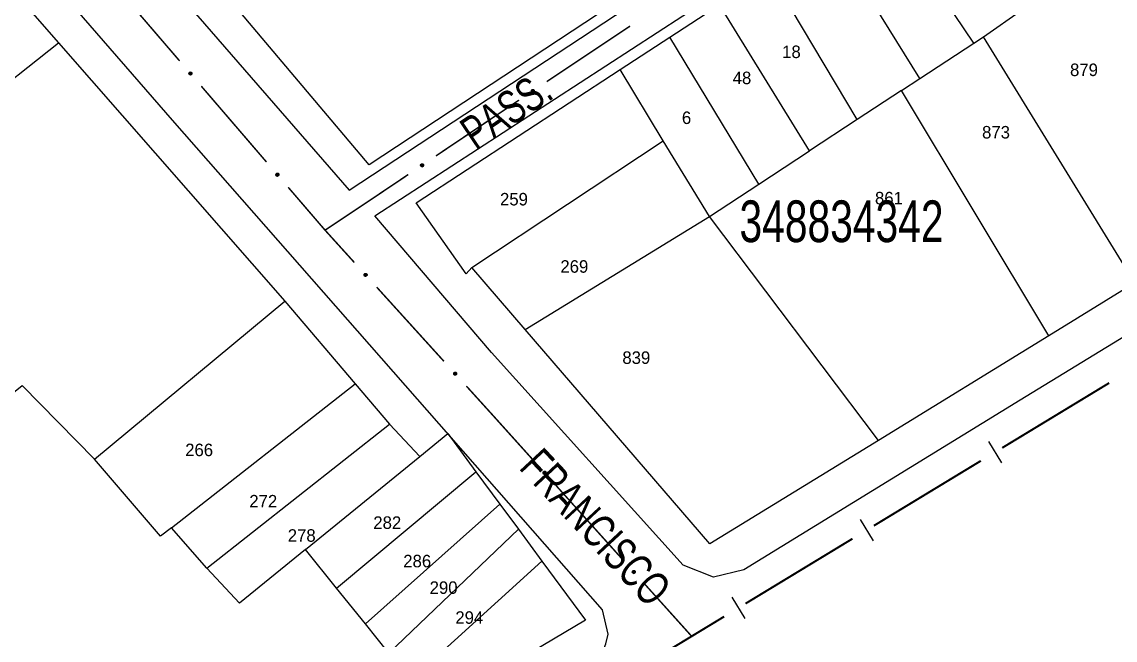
# Model space of a CAD drawing. Extents: x 199577 to 200882, y 4838726 to 4840156.
# Drawn here: x 200172.2 to 200303.3, y 4838818.6 to 4838892.8 of the extents above; entities that cross this region are included whole.
import ezdxf
from ezdxf.enums import TextEntityAlignment as Align

# ---------------------------------------------------------------- set-up
doc = ezdxf.new("R2010")
doc.units = 0
doc.header["$LTSCALE"] = 1.5
doc.header["$MEASUREMENT"] = 0
for name, color, linetype in [('CD_MALHA_LOTES', 7, 'CONTINUOUS'), ('CD_TXT_QUADRA', 2, 'CONTINUOUS'), ('LM-LIM-SETORES-BAIRROS', 250, 'CONTINUOUS'), ('RU-QUADRA', 210, 'CONTINUOUS'), ('SV-EIXO-RUA-PAV', 20, 'CONTINUOUS'), ('SV-RUA-PAVIM', 7, 'CONTINUOUS'), ('SV-TXT-RUA-PAV', 7, 'CONTINUOUS'), ('Th_NmrPorta', 1, 'CONTINUOUS')]:
    doc.layers.add(name, color=color, linetype=linetype)
doc.styles.add('ARIAL', font='ARIAL.SHX')

msp = doc.modelspace()

# ---------------------------------------------------------------- linework, layer by layer
at = {"layer": 'CD_MALHA_LOTES', "linetype": 'Continuous', "flags": 128}
for points in [[(200120.95, 4838898.3), (200149.24, 4838919.11), (200151.46, 4838918.96), (200176.61, 4838890.24)], [(200286.37, 4838890.21), (200274.87, 4838907.32)], [(200279.88, 4838885.96), (200269.08, 4838903.42)], [(200272.39, 4838881.05), (200261.89, 4838898.73)], [(200244.63, 4838895.92), (200213.85, 4838875.61), (200196.47, 4838896.25)], [(200249.92, 4838890.92), (200255.87, 4838894.8)], [(200266.65, 4838877.28), (200255.87, 4838894.8)], [(200287.52, 4838890.97), (200292.19, 4838894.24)], [(200243.95, 4838887.03), (200249.92, 4838890.92)], [(200260.59, 4838873.31), (200249.92, 4838890.92)], [(200286.37, 4838890.21), (200287.52, 4838890.97)], [(200305.68, 4838861.45), (200287.52, 4838890.97)], [(200146.94, 4838866.76), (200176.61, 4838890.24)], [(200176.61, 4838890.24), (200203.74, 4838859.26)], [(200279.88, 4838885.96), (200286.37, 4838890.21)], [(200219.5, 4838871.08), (200243.95, 4838887.03)], [(200249.14, 4838878.5), (200243.95, 4838887.03)], [(200277.69, 4838884.52), (200279.88, 4838885.96)], [(200277.69, 4838884.52), (200272.39, 4838881.05)], [(200295.35, 4838855.11), (200277.69, 4838884.52)], [(200272.39, 4838881.05), (200266.65, 4838877.28)], [(200226.18, 4838863.31), (200249.14, 4838878.5)], [(200254.67, 4838869.43), (200249.14, 4838878.5)], [(200260.59, 4838873.31), (200266.65, 4838877.28)], [(200254.67, 4838869.43), (200260.59, 4838873.31)], [(200226.18, 4838863.31), (200225.5, 4838862.56), (200219.5, 4838871.08)], [(200232.59, 4838855.87), (200254.67, 4838869.43)], [(200274.93, 4838842.57), (200254.67, 4838869.43)], [(200232.59, 4838855.87), (200226.18, 4838863.31)], [(200305.68, 4838861.45), (200295.35, 4838855.11)], [(200180.95, 4838840.32), (200203.74, 4838859.26)], [(200203.74, 4838859.26), (200212.2, 4838849.34)], [(200274.93, 4838842.57), (200254.72, 4838830.16), (200232.59, 4838855.87)], [(200295.35, 4838855.11), (200274.93, 4838842.57)], [(200159.46, 4838838.87), (200172.27, 4838849.16), (200180.95, 4838840.32)], [(200190.18, 4838832.1), (200212.2, 4838849.34)], [(200212.2, 4838849.34), (200216.31, 4838844.51)], [(200194.39, 4838827.27), (200216.31, 4838844.51)], [(200216.31, 4838844.51), (200219.94, 4838840.66)], [(200219.94, 4838840.66), (200223.29, 4838843.4)], [(200223.29, 4838843.4), (200226.67, 4838838.81)], [(200190.18, 4838832.1), (200188.86, 4838831.07), (200180.95, 4838840.32)], [(200206.23, 4838829.49), (200219.94, 4838840.66)], [(200209.95, 4838824.87), (200226.67, 4838838.81)], [(200226.67, 4838838.81), (200229.53, 4838834.93)], [(200213.42, 4838820.56), (200229.53, 4838834.93)], [(200229.53, 4838834.93), (200231.76, 4838831.91)], [(200194.39, 4838827.27), (200190.18, 4838832.1)], [(200216.24, 4838817.06), (200231.76, 4838831.91)], [(200231.76, 4838831.91), (200234.58, 4838828.08)], [(200206.23, 4838829.49), (200198.3, 4838823.04), (200194.39, 4838827.27)], [(200209.95, 4838824.87), (200206.23, 4838829.49)], [(200218.86, 4838813.81), (200234.58, 4838828.08)], [(200234.58, 4838828.08), (200239.8, 4838821.01)], [(200213.42, 4838820.56), (200209.95, 4838824.87)], [(200216.24, 4838817.06), (200213.42, 4838820.56)], [(200239.8, 4838821.01), (200221.7, 4838810.28)]]:
    msp.add_lwpolyline(points, dxfattribs=at)
at = {"layer": 'LM-LIM-SETORES-BAIRROS', "const_width": 0.25}
for points in [[(200302.599338, 4838849.458746), (200289.775373, 4838841.67762)], [(200287.21058, 4838840.121395), (200274.386615, 4838832.340269)], [(200271.821822, 4838830.784044), (200258.997857, 4838823.002917)], [(200256.433064, 4838821.446692), (200247.028823, 4838815.740533)]]:
    msp.add_lwpolyline(points, dxfattribs=at)
at = {"layer": 'LM-LIM-SETORES-BAIRROS'}
for points in [[(200288.142329, 4838842.441275), (200289.698554, 4838839.876482)], [(200272.753571, 4838833.103923), (200274.309797, 4838830.539131)], [(200257.364814, 4838823.766572), (200258.921039, 4838821.201779)]]:
    msp.add_lwpolyline(points, dxfattribs=at)
at = {"layer": 'RU-QUADRA', "linetype": 'Continuous', "flags": 128}
msp.add_lwpolyline([(200219.5, 4838871.08), (200243.95, 4838887.03), (200249.92, 4838890.92), (200255.87, 4838894.8), (200261.89, 4838898.73), (200269.08, 4838903.42), (200274.87, 4838907.32), (200280.43, 4838911.07), (200295.95, 4838921.51), (200298.3, 4838920.8), (200302.63, 4838914.07), (200308.2, 4838905.44), (200327.65, 4838876.59), (200327.13, 4838874.5), (200305.68, 4838861.45), (200295.35, 4838855.11), (200274.93, 4838842.57), (200254.72, 4838830.16), (200232.59, 4838855.87), (200226.18, 4838863.31), (200225.5, 4838862.56)], close=True, dxfattribs=at)
for points in [[(200094.21, 4838878.66), (200105.28, 4838886.78), (200111.67, 4838891.47), (200115.73, 4838894.46), (200120.95, 4838898.3), (200149.24, 4838919.11), (200151.46, 4838918.96), (200176.61, 4838890.24), (200203.74, 4838859.26), (200212.2, 4838849.34), (200216.31, 4838844.51), (200219.94, 4838840.66), (200223.29, 4838843.4), (200226.67, 4838838.81), (200229.53, 4838834.93), (200231.76, 4838831.91), (200234.58, 4838828.08), (200239.8, 4838821.01), (200221.7, 4838810.28)], [(200244.63, 4838895.92), (200213.85, 4838875.61), (200196.47, 4838896.25)]]:
    msp.add_lwpolyline(points, dxfattribs=at)
at = {"layer": 'SV-EIXO-RUA-PAV', "const_width": 0.18}
for points in [[(200183.310527, 4838897.188767), (200191.131072, 4838888.087169)], [(200235.16151, 4838885.596296), (200245.148048, 4838892.249795)], [(200193.73792, 4838885.053303), (200201.558465, 4838875.951706)], [(200221.872856, 4838876.685015), (200231.83279, 4838883.378274)], [(200214.44, 4838871.69), (200218.552878, 4838874.453929)], [(200204.165313, 4838872.91784), (200208.075585, 4838868.367041)], [(200208.58, 4838867.78), (200214.402823, 4838871.665194)], [(200214.402823, 4838871.665194), (200214.44, 4838871.69)], [(200208.075585, 4838868.367041), (200208.58, 4838867.78)], [(200208.58, 4838867.78), (200212.089609, 4838863.907806)], [(200214.775869, 4838860.944023), (200222.834649, 4838852.052676)], [(200225.520909, 4838849.088893), (200228.207169, 4838846.12511)], [(200228.207169, 4838846.12511), (200228.81, 4838845.46)], [(200228.81, 4838845.46), (200233.560112, 4838840.179867)], [(200236.235346, 4838837.206128), (200244.261049, 4838828.284912)], [(200246.936283, 4838825.311173), (200252.286751, 4838819.363696)], [(200252.286751, 4838819.363696), (200252.47, 4838819.16)]]:
    msp.add_lwpolyline(points, dxfattribs=at)
at = {"layer": 'SV-EIXO-RUA-PAV'}
for points in [[(200192.42435, 4838886.750954), (200192.473166, 4838886.747953), (200192.514508, 4838886.735392), (200192.545973, 4838886.714991), (200192.569078, 4838886.689713), (200192.589802, 4838886.66119), (200192.604352, 4838886.627823), (200192.612298, 4838886.587213), (200192.609631, 4838886.538222), (200192.59398, 4838886.496717), (200192.57563, 4838886.464799), (200192.550658, 4838886.439189), (200192.522613, 4838886.419521), (200192.487453, 4838886.405553), (200192.446219, 4838886.397903), (200192.397023, 4838886.401776), (200192.356577, 4838886.414369), (200192.32666, 4838886.434901), (200192.301073, 4838886.460168), (200192.280264, 4838886.489541), (200192.26617, 4838886.522377), (200192.258542, 4838886.563907), (200192.263009, 4838886.612414), (200192.275108, 4838886.652897), (200192.295214, 4838886.683094), (200192.320657, 4838886.707725), (200192.349013, 4838886.728859), (200192.381945, 4838886.744881), (200192.42435, 4838886.750954)], [(200233.316479, 4838884.499324), (200233.325404, 4838884.547412), (200233.342908, 4838884.586915), (200233.366991, 4838884.615661), (200233.394895, 4838884.635514), (200233.42573, 4838884.652609), (200233.460621, 4838884.662986), (200233.501897, 4838884.665925), (200233.550198, 4838884.65731), (200233.589487, 4838884.636719), (200233.618932, 4838884.614617), (200233.641309, 4838884.586712), (200233.657415, 4838884.556479), (200233.666995, 4838884.51988), (200233.669565, 4838884.478021), (200233.659727, 4838884.429662), (200233.642301, 4838884.391052), (200233.618277, 4838884.363859), (200233.590081, 4838884.341541), (200233.558391, 4838884.324465), (200233.524083, 4838884.314477), (200233.481933, 4838884.311965), (200233.434332, 4838884.322308), (200233.395624, 4838884.339248), (200233.368102, 4838884.362884), (200233.346754, 4838884.391138), (200233.329231, 4838884.421857), (200233.31734, 4838884.456496), (200233.316479, 4838884.499324)], [(200220.032213, 4838875.580698), (200220.040946, 4838875.62882), (200220.058293, 4838875.668393), (200220.08226, 4838875.697235), (200220.110085, 4838875.717199), (200220.140852, 4838875.734417), (200220.175701, 4838875.744932), (200220.216965, 4838875.748036), (200220.2653, 4838875.739614), (200220.304671, 4838875.71918), (200220.334204, 4838875.697195), (200220.356692, 4838875.669379), (200220.372918, 4838875.639211), (200220.382644, 4838875.60265), (200220.38538, 4838875.560802), (200220.375735, 4838875.512405), (200220.358463, 4838875.473725), (200220.334548, 4838875.446437), (200220.306441, 4838875.424006), (200220.27482, 4838875.406804), (200220.240552, 4838875.396679), (200220.198413, 4838875.394), (200220.15077, 4838875.404152), (200220.111996, 4838875.420938), (200220.084379, 4838875.444464), (200220.062918, 4838875.472633), (200220.045274, 4838875.503282), (200220.033245, 4838875.537873), (200220.032213, 4838875.580698)], [(200202.851743, 4838874.61549), (200202.900559, 4838874.61249), (200202.941901, 4838874.599929), (200202.973366, 4838874.579528), (200202.996471, 4838874.55425), (200203.017195, 4838874.525727), (200203.031745, 4838874.49236), (200203.039691, 4838874.451749), (200203.037024, 4838874.402759), (200203.021373, 4838874.361254), (200203.003023, 4838874.329335), (200202.978051, 4838874.303725), (200202.950006, 4838874.284057), (200202.914846, 4838874.27009), (200202.873613, 4838874.262439), (200202.824416, 4838874.266313), (200202.78397, 4838874.278905), (200202.754053, 4838874.299437), (200202.728466, 4838874.324705), (200202.707657, 4838874.354078), (200202.693563, 4838874.386914), (200202.685935, 4838874.428443), (200202.690402, 4838874.47695), (200202.702501, 4838874.517433), (200202.722607, 4838874.547631), (200202.74805, 4838874.572261), (200202.776406, 4838874.593396), (200202.809338, 4838874.609418), (200202.851743, 4838874.61549)], [(200213.417812, 4838862.6063), (200213.466691, 4838862.604593), (200213.508351, 4838862.593131), (200213.540345, 4838862.573571), (200213.564111, 4838862.548913), (200213.585583, 4838862.520949), (200213.601011, 4838862.487979), (200213.610029, 4838862.447593), (200213.608661, 4838862.398549), (200213.594114, 4838862.356644), (200213.576615, 4838862.324251), (200213.552331, 4838862.297989), (200213.524816, 4838862.277585), (200213.490038, 4838862.262692), (200213.449022, 4838862.253952), (200213.39974, 4838862.256522), (200213.358975, 4838862.268039), (200213.328525, 4838862.287772), (200213.302277, 4838862.312353), (200213.280698, 4838862.341165), (200213.26574, 4838862.373616), (200213.257015, 4838862.414929), (200213.260196, 4838862.463537), (200213.271219, 4838862.504327), (200213.290519, 4838862.535046), (200213.315301, 4838862.560341), (200213.343087, 4838862.582219), (200213.375583, 4838862.599108), (200213.417812, 4838862.6063)], [(200224.162852, 4838850.75117), (200224.211731, 4838850.749463), (200224.25339, 4838850.738001), (200224.285385, 4838850.71844), (200224.309151, 4838850.693783), (200224.330623, 4838850.665818), (200224.346051, 4838850.632848), (200224.355069, 4838850.592462), (200224.353701, 4838850.543418), (200224.339154, 4838850.501514), (200224.321655, 4838850.469121), (200224.297371, 4838850.442859), (200224.269856, 4838850.422455), (200224.235078, 4838850.407561), (200224.194062, 4838850.398822), (200224.144779, 4838850.401391), (200224.104014, 4838850.412909), (200224.073564, 4838850.432641), (200224.047317, 4838850.457222), (200224.025738, 4838850.486034), (200224.01078, 4838850.518486), (200224.002055, 4838850.559799), (200224.005236, 4838850.608407), (200224.016258, 4838850.649196), (200224.035558, 4838850.679915), (200224.060341, 4838850.705211), (200224.088126, 4838850.727088), (200224.120623, 4838850.743977), (200224.162852, 4838850.75117)], [(200234.883472, 4838838.873438), (200234.932344, 4838838.871549), (200234.973961, 4838838.859932), (200235.005882, 4838838.840253), (200235.029556, 4838838.815507), (200235.050925, 4838838.787464), (200235.06623, 4838838.754437), (200235.075098, 4838838.714017), (200235.073548, 4838838.664979), (200235.058846, 4838838.623129), (200235.041226, 4838838.5908), (200235.016845, 4838838.564629), (200234.989254, 4838838.544327), (200234.954421, 4838838.529563), (200234.913373, 4838838.520976), (200234.8641, 4838838.523729), (200234.823378, 4838838.535397), (200234.793002, 4838838.555243), (200234.766846, 4838838.579921), (200234.745374, 4838838.608813), (200234.730536, 4838838.64132), (200234.721965, 4838838.682665), (200234.725326, 4838838.731261), (200234.736501, 4838838.772009), (200234.755914, 4838838.802656), (200234.78079, 4838838.82786), (200234.808657, 4838838.849634), (200234.841216, 4838838.866402), (200234.883472, 4838838.873438)], [(200245.584409, 4838826.978483), (200245.63328, 4838826.976594), (200245.674897, 4838826.964977), (200245.706819, 4838826.945298), (200245.730493, 4838826.920552), (200245.751861, 4838826.892509), (200245.767167, 4838826.859482), (200245.776035, 4838826.819062), (200245.774484, 4838826.770024), (200245.759782, 4838826.728173), (200245.742163, 4838826.695845), (200245.717781, 4838826.669674), (200245.69019, 4838826.649372), (200245.655358, 4838826.634608), (200245.614309, 4838826.626021), (200245.565037, 4838826.628774), (200245.524315, 4838826.640442), (200245.493938, 4838826.660288), (200245.467783, 4838826.684966), (200245.446311, 4838826.713858), (200245.431473, 4838826.746365), (200245.422902, 4838826.78771), (200245.426263, 4838826.836306), (200245.437437, 4838826.877054), (200245.456851, 4838826.907701), (200245.481727, 4838826.932905), (200245.509594, 4838826.954679), (200245.542153, 4838826.971447), (200245.584409, 4838826.978483)]]:
    msp.add_lwpolyline(points, close=True, dxfattribs=at)
for points in [[(200192.263009, 4838886.612414), (200192.487453, 4838886.405553)], [(200192.264438, 4838886.586245), (200192.464464, 4838886.403704)], [(200192.269713, 4838886.630356), (200192.501155, 4838886.41544)], [(200192.275108, 4838886.652897), (200192.522613, 4838886.419521)], [(200192.286839, 4838886.664862), (200192.534288, 4838886.431317)], [(200192.295214, 4838886.683094), (200192.550658, 4838886.439189)], [(200192.309301, 4838886.693158), (200192.560016, 4838886.451625)], [(200192.320657, 4838886.707725), (200192.57563, 4838886.464799)], [(200192.338134, 4838886.716133), (200192.582915, 4838886.485693)], [(200192.349013, 4838886.728859), (200192.59398, 4838886.496717)], [(200192.368454, 4838886.733191), (200192.599153, 4838886.521234)], [(200192.381945, 4838886.744881), (200192.609631, 4838886.538222)], [(200192.402331, 4838886.746108), (200192.607241, 4838886.564164)], [(200192.42435, 4838886.750954), (200192.612298, 4838886.587213)], [(200192.450874, 4838886.748239), (200192.603186, 4838886.612853)], [(200192.473166, 4838886.747953), (200192.604352, 4838886.627823)], [(200192.496764, 4838886.740894), (200192.590559, 4838886.650578)], [(200192.514508, 4838886.735392), (200192.589802, 4838886.66119)], [(200192.258542, 4838886.563907), (200192.446219, 4838886.397903)], [(200192.26617, 4838886.522377), (200192.397023, 4838886.401776)], [(200192.26775, 4838886.540516), (200192.416213, 4838886.405421)], [(200192.276527, 4838886.503082), (200192.372247, 4838886.41262)], [(200192.280264, 4838886.489541), (200192.356577, 4838886.414369)], [(200233.316479, 4838884.499324), (200233.501897, 4838884.665925)], [(200233.31734, 4838884.456496), (200233.550198, 4838884.65731)], [(200233.318607, 4838884.47688), (200233.524158, 4838884.658098)], [(200233.322405, 4838884.52532), (200233.475338, 4838884.660004)], [(200233.325404, 4838884.547412), (200233.460621, 4838884.662986)], [(200233.327301, 4838884.441681), (200233.565784, 4838884.64484)], [(200233.329231, 4838884.421857), (200233.589487, 4838884.636719)], [(200233.335285, 4838884.569974), (200233.436356, 4838884.652068)], [(200233.340537, 4838884.409509), (200233.599081, 4838884.624394)], [(200233.342908, 4838884.586915), (200233.42573, 4838884.652609)], [(200233.346754, 4838884.391138), (200233.618932, 4838884.614617)], [(200233.359829, 4838884.378092), (200233.630106, 4838884.597515)], [(200233.368102, 4838884.362884), (200233.641309, 4838884.586712)], [(200233.385178, 4838884.35235), (200233.647128, 4838884.569505)], [(200233.395624, 4838884.339248), (200233.657415, 4838884.556479)], [(200233.41734, 4838884.331148), (200233.65885, 4838884.534684)], [(200233.434332, 4838884.322308), (200233.666995, 4838884.51988)], [(200233.46048, 4838884.320538), (200233.66603, 4838884.496837)], [(200233.481933, 4838884.311965), (200233.669565, 4838884.478021)], [(200233.506272, 4838884.318254), (200233.658447, 4838884.449154)], [(200233.524083, 4838884.314477), (200233.659727, 4838884.429662)], [(200233.544497, 4838884.322406), (200233.645946, 4838884.406393)], [(200233.558391, 4838884.324465), (200233.642301, 4838884.391052)], [(200220.032213, 4838875.580698), (200220.216965, 4838875.748036)], [(200220.033245, 4838875.537873), (200220.2653, 4838875.739614)], [(200220.03443, 4838875.558262), (200220.239257, 4838875.740298)], [(200220.038035, 4838875.606717), (200220.19043, 4838875.742009)], [(200220.040946, 4838875.62882), (200220.175701, 4838875.744932)], [(200220.043264, 4838875.523098), (200220.280935, 4838875.727206)], [(200220.045274, 4838875.503282), (200220.304671, 4838875.71918)], [(200220.050737, 4838875.651421), (200220.151479, 4838875.733918)], [(200220.056629, 4838875.490979), (200220.314314, 4838875.706893)], [(200220.058293, 4838875.668393), (200220.140852, 4838875.734417)], [(200220.062918, 4838875.472633), (200220.334204, 4838875.697195)], [(200220.076046, 4838875.459639), (200220.345446, 4838875.680138)], [(200220.084379, 4838875.444464), (200220.356692, 4838875.669379)], [(200220.101497, 4838875.433998), (200220.36258, 4838875.652195)], [(200220.111996, 4838875.420938), (200220.372918, 4838875.639211)], [(200220.133743, 4838875.412924), (200220.37444, 4838875.617422)], [(200220.15077, 4838875.404152), (200220.382644, 4838875.60265)], [(200220.176925, 4838875.402487), (200220.381771, 4838875.579603)], [(200220.198413, 4838875.394), (200220.38538, 4838875.560802)], [(200220.222726, 4838875.400386), (200220.374378, 4838875.531891)], [(200220.240552, 4838875.396679), (200220.375735, 4838875.512405)], [(200220.260934, 4838875.40469), (200220.362047, 4838875.48908)], [(200220.27482, 4838875.406804), (200220.358463, 4838875.473725)], [(200202.685935, 4838874.428443), (200202.873613, 4838874.262439)], [(200202.690402, 4838874.47695), (200202.914846, 4838874.27009)], [(200202.691831, 4838874.450782), (200202.891857, 4838874.26824)], [(200202.693563, 4838874.386914), (200202.824416, 4838874.266313)], [(200202.695143, 4838874.405052), (200202.843606, 4838874.269958)], [(200202.697106, 4838874.494893), (200202.928548, 4838874.279977)], [(200202.702501, 4838874.517433), (200202.950006, 4838874.284057)], [(200202.70392, 4838874.367618), (200202.79964, 4838874.277156)], [(200202.707657, 4838874.354078), (200202.78397, 4838874.278905)], [(200202.714232, 4838874.529398), (200202.961681, 4838874.295853)], [(200202.722607, 4838874.547631), (200202.978051, 4838874.303725)], [(200202.736695, 4838874.557694), (200202.987409, 4838874.316161)], [(200202.74805, 4838874.572261), (200203.003023, 4838874.329335)], [(200202.765527, 4838874.58067), (200203.010308, 4838874.35023)], [(200202.776406, 4838874.593396), (200203.021373, 4838874.361254)], [(200202.795847, 4838874.597727), (200203.026546, 4838874.38577)], [(200202.809338, 4838874.609418), (200203.037024, 4838874.402759)], [(200202.829724, 4838874.610644), (200203.034634, 4838874.428701)], [(200202.851743, 4838874.61549), (200203.039691, 4838874.451749)], [(200202.878267, 4838874.612775), (200203.030579, 4838874.477389)], [(200202.900559, 4838874.61249), (200203.031745, 4838874.49236)], [(200202.924157, 4838874.605431), (200203.017953, 4838874.515115)], [(200202.941901, 4838874.599929), (200203.017195, 4838874.525727)], [(200213.257015, 4838862.414929), (200213.449022, 4838862.253952)], [(200213.260196, 4838862.463537), (200213.490038, 4838862.262692)], [(200213.262318, 4838862.437416), (200213.467107, 4838862.260234)], [(200213.26574, 4838862.373616), (200213.39974, 4838862.256522)], [(200213.266422, 4838862.481651), (200213.503473, 4838862.272938)], [(200213.266839, 4838862.39179), (200213.418827, 4838862.260673)], [(200213.271219, 4838862.504327), (200213.524816, 4838862.277585)], [(200213.276604, 4838862.354602), (200213.374686, 4838862.266706)], [(200213.280698, 4838862.341165), (200213.358975, 4838862.268039)], [(200213.282629, 4838862.516598), (200213.536175, 4838862.289686)], [(200213.290519, 4838862.535046), (200213.552331, 4838862.297989)], [(200213.304335, 4838862.545479), (200213.561356, 4838862.310668)], [(200213.315301, 4838862.560341), (200213.576615, 4838862.324251)], [(200213.332549, 4838862.56921), (200213.583345, 4838862.345331)], [(200213.343087, 4838862.582219), (200213.594114, 4838862.356644)], [(200213.362407, 4838862.587064), (200213.598636, 4838862.381289)], [(200213.375583, 4838862.599108), (200213.608661, 4838862.398549)], [(200213.39593, 4838862.600873), (200213.605585, 4838862.424419)], [(200213.417812, 4838862.6063), (200213.610029, 4838862.447593)], [(200213.444399, 4838862.604289), (200213.600242, 4838862.472983)], [(200213.466691, 4838862.604593), (200213.601011, 4838862.487979)], [(200213.490467, 4838862.598162), (200213.586621, 4838862.510361)], [(200213.508351, 4838862.593131), (200213.585583, 4838862.520949)], [(200224.002055, 4838850.559799), (200224.194062, 4838850.398822)], [(200224.005236, 4838850.608407), (200224.235078, 4838850.407561)], [(200224.007357, 4838850.582285), (200224.212146, 4838850.405104)], [(200224.01078, 4838850.518486), (200224.144779, 4838850.401391)], [(200224.011462, 4838850.626521), (200224.248513, 4838850.417808)], [(200224.011879, 4838850.53666), (200224.163867, 4838850.405543)], [(200224.016258, 4838850.649196), (200224.269856, 4838850.422455)], [(200224.021644, 4838850.499471), (200224.119726, 4838850.411575)], [(200224.025738, 4838850.486034), (200224.104014, 4838850.412909)], [(200224.027669, 4838850.661468), (200224.281215, 4838850.434556)], [(200224.035558, 4838850.679915), (200224.297371, 4838850.442859)], [(200224.049374, 4838850.690348), (200224.306396, 4838850.455538)], [(200224.060341, 4838850.705211), (200224.321655, 4838850.469121)], [(200224.077589, 4838850.714079), (200224.328385, 4838850.490201)], [(200224.088126, 4838850.727088), (200224.339154, 4838850.501514)], [(200224.107446, 4838850.731933), (200224.343676, 4838850.526159)], [(200224.120623, 4838850.743977), (200224.353701, 4838850.543418)], [(200224.14097, 4838850.745743), (200224.350624, 4838850.569288)], [(200224.162852, 4838850.75117), (200224.355069, 4838850.592462)], [(200224.189439, 4838850.749158), (200224.345282, 4838850.617852)], [(200224.211731, 4838850.749463), (200224.346051, 4838850.632848)], [(200224.235507, 4838850.743031), (200224.331661, 4838850.65523)], [(200224.25339, 4838850.738001), (200224.330623, 4838850.665818)], [(200234.721965, 4838838.682665), (200234.913373, 4838838.520976)], [(200234.725326, 4838838.731261), (200234.954421, 4838838.529563)], [(200234.727351, 4838838.705131), (200234.931481, 4838838.527191)], [(200234.730536, 4838838.64132), (200234.8641, 4838838.523729)], [(200234.73162, 4838838.749352), (200234.967894, 4838838.53976)], [(200234.731703, 4838838.65949), (200234.883203, 4838838.527809)], [(200234.736501, 4838838.772009), (200234.989254, 4838838.544327)], [(200234.74133, 4838838.622265), (200234.839085, 4838838.534005)], [(200234.745374, 4838838.608813), (200234.823378, 4838838.535397)], [(200234.747957, 4838838.784238), (200235.000658, 4838838.556386)], [(200234.755914, 4838838.802656), (200235.016845, 4838838.564629)], [(200234.769769, 4838838.813038), (200235.025917, 4838838.577274)], [(200234.78079, 4838838.82786), (200235.041226, 4838838.5908)], [(200234.798071, 4838838.836664), (200235.048035, 4838838.611855)], [(200234.808657, 4838838.849634), (200235.058846, 4838838.623129)], [(200234.827995, 4838838.854407), (200235.063459, 4838838.647756)], [(200234.841216, 4838838.866402), (200235.073548, 4838838.664979)], [(200234.861569, 4838838.868092), (200235.070567, 4838838.69086)], [(200234.883472, 4838838.873438), (200235.075098, 4838838.714017)], [(200234.910051, 4838838.871327), (200235.065405, 4838838.739443)], [(200234.932344, 4838838.871549), (200235.06623, 4838838.754437)], [(200234.956096, 4838838.865029), (200235.051923, 4838838.776872)], [(200234.973961, 4838838.859932), (200235.050925, 4838838.787464)], [(200245.422902, 4838826.78771), (200245.614309, 4838826.626021)], [(200245.426263, 4838826.836306), (200245.655358, 4838826.634608)], [(200245.428288, 4838826.810176), (200245.632417, 4838826.632236)], [(200245.431473, 4838826.746365), (200245.565037, 4838826.628774)], [(200245.432557, 4838826.854397), (200245.668831, 4838826.644805)], [(200245.432639, 4838826.764535), (200245.584139, 4838826.632854)], [(200245.437437, 4838826.877054), (200245.69019, 4838826.649372)], [(200245.442267, 4838826.72731), (200245.540021, 4838826.63905)], [(200245.446311, 4838826.713858), (200245.524315, 4838826.640442)], [(200245.448893, 4838826.889283), (200245.701595, 4838826.661431)], [(200245.456851, 4838826.907701), (200245.717781, 4838826.669674)], [(200245.470706, 4838826.918083), (200245.726854, 4838826.682319)], [(200245.481727, 4838826.932905), (200245.742163, 4838826.695845)], [(200245.499008, 4838826.941709), (200245.748971, 4838826.7169)], [(200245.509594, 4838826.954679), (200245.759782, 4838826.728173)], [(200245.528932, 4838826.959452), (200245.764395, 4838826.752801)], [(200245.542153, 4838826.971447), (200245.774484, 4838826.770024)], [(200245.562506, 4838826.973137), (200245.771504, 4838826.795905)], [(200245.584409, 4838826.978483), (200245.776035, 4838826.819062)], [(200245.610988, 4838826.976372), (200245.766342, 4838826.844488)], [(200245.63328, 4838826.976594), (200245.767167, 4838826.859482)], [(200245.657033, 4838826.970074), (200245.75286, 4838826.881917)], [(200245.674897, 4838826.964977), (200245.751861, 4838826.892509)]]:
    msp.add_lwpolyline(points, dxfattribs=at)
at = {"layer": 'SV-RUA-PAVIM', "linetype": 'Continuous'}
for points in [[(200207.01, 4838965.1, 3.56), (200163.53, 4838933.4, 3.42), (200162.93, 4838932.89, 3.42), (200162.75, 4838932.07, 3.42), (200162.54, 4838930.94, 3.42), (200162.84, 4838928.49, 3.42), (200183.18, 4838905.14, 3.13), (200211.47, 4838872.57, 2.97), (200296.22, 4838928.3, 2.97), (200297.21, 4838929.71, 2.97), (200252.57, 4838994.52, 3.41), (200250.68, 4838995.6, 3.4), (200248.13, 4838994.94, 3.56)], [(200214.56, 4838869.52, 3.03), (200266.88, 4838903.53, 3.32), (200298.39, 4838924.82, 3.01), (200300.41, 4838925.2, 3.02), (200317.84, 4838899.57, 3.03), (200333.49, 4838876.19, 3.07), (200333.69, 4838874.68, 3.07), (200332.68, 4838872.29, 3.07), (200291.92, 4838847.4, 2.94), (200258.8, 4838827.04, 2.9), (200255.17, 4838826.16, 2.93), (200251.51, 4838827.6, 2.93), (200228.55, 4838853.12, 2.98)]]:
    msp.add_polyline3d(points, close=True, dxfattribs=at)
msp.add_polyline3d([(200124.18, 4838745.75, 2.78), (200193.81, 4838787.48, 2.78), (200213.53, 4838799.46, 2.78), (200241.63, 4838816.52, 2.92), (200241.93, 4838817.33, 2.92), (200242.26, 4838818.18, 2.92), (200242.54, 4838819.35, 2.87), (200241.84, 4838822.27, 2.86), (200190.29, 4838880.99, 3.16), (200153.45, 4838923.35, 3.35), (200152.86, 4838923.7, 3.35), (200151.87, 4838923.74, 3.29), (200150.83, 4838923.82, 3.29), (200149.3, 4838923.34, 3.28), (200109.52, 4838894.24, 3.45), (200069.79, 4838865.24, 3.25), (200038.23, 4838842.22, 2.87), (200037.17, 4838839.79, 2.87), (200037.77, 4838837.47, 2.87), (200066.78, 4838800.46, 2.87), (200070.76, 4838795.38, 2.74), (200109.09, 4838745.75, 2.92)], dxfattribs=at)

# ---------------------------------------------------------------- texts
at = {"layer": 'CD_TXT_QUADRA', "style": 'ARIAL', "width": 0.7}
msp.add_text('348834342', height=5, dxfattribs=at).set_placement((200258.27, 4838866.35))
at = {"layer": 'SV-TXT-RUA-PAV', "style": 'ARIAL', "width": 0.7}
for s, rotation, p in [('PASS.', 34, (200226.64, 4838877.29)), ('FRANCISCO', 313, (200231.72, 4838839.22))]:
    msp.add_text(s, height=4, rotation=rotation, dxfattribs=at).set_placement(p)
at = {"layer": 'Th_NmrPorta', "color": 1}
for s, p in [('18', (200263.387322, 4838889.173075)), ('48', (200257.457322, 4838886.043075)), ('879', (200297.908161, 4838887.011979)), ('6', (200251.367322, 4838881.263075)), ('873', (200287.359836, 4838879.52592)), ('259', (200229.556017, 4838871.499553)), ('861', (200274.519836, 4838871.62592)), ('269', (200236.796017, 4838863.429553)), ('839', (200244.228113, 4838852.495479)), ('266', (200191.806266, 4838841.432573)), ('272', (200199.496266, 4838835.282573)), ('282', (200214.366266, 4838832.712573)), ('278', (200204.106266, 4838831.172573)), ('286', (200217.956266, 4838828.102573)), ('290', (200221.12134, 4838824.919825)), ('294', (200224.20134, 4838821.329825))]:
    msp.add_text(s, height=1.5, dxfattribs=at).set_placement(p, align=Align.MIDDLE_LEFT)

doc.saveas('drawing.dxf')
